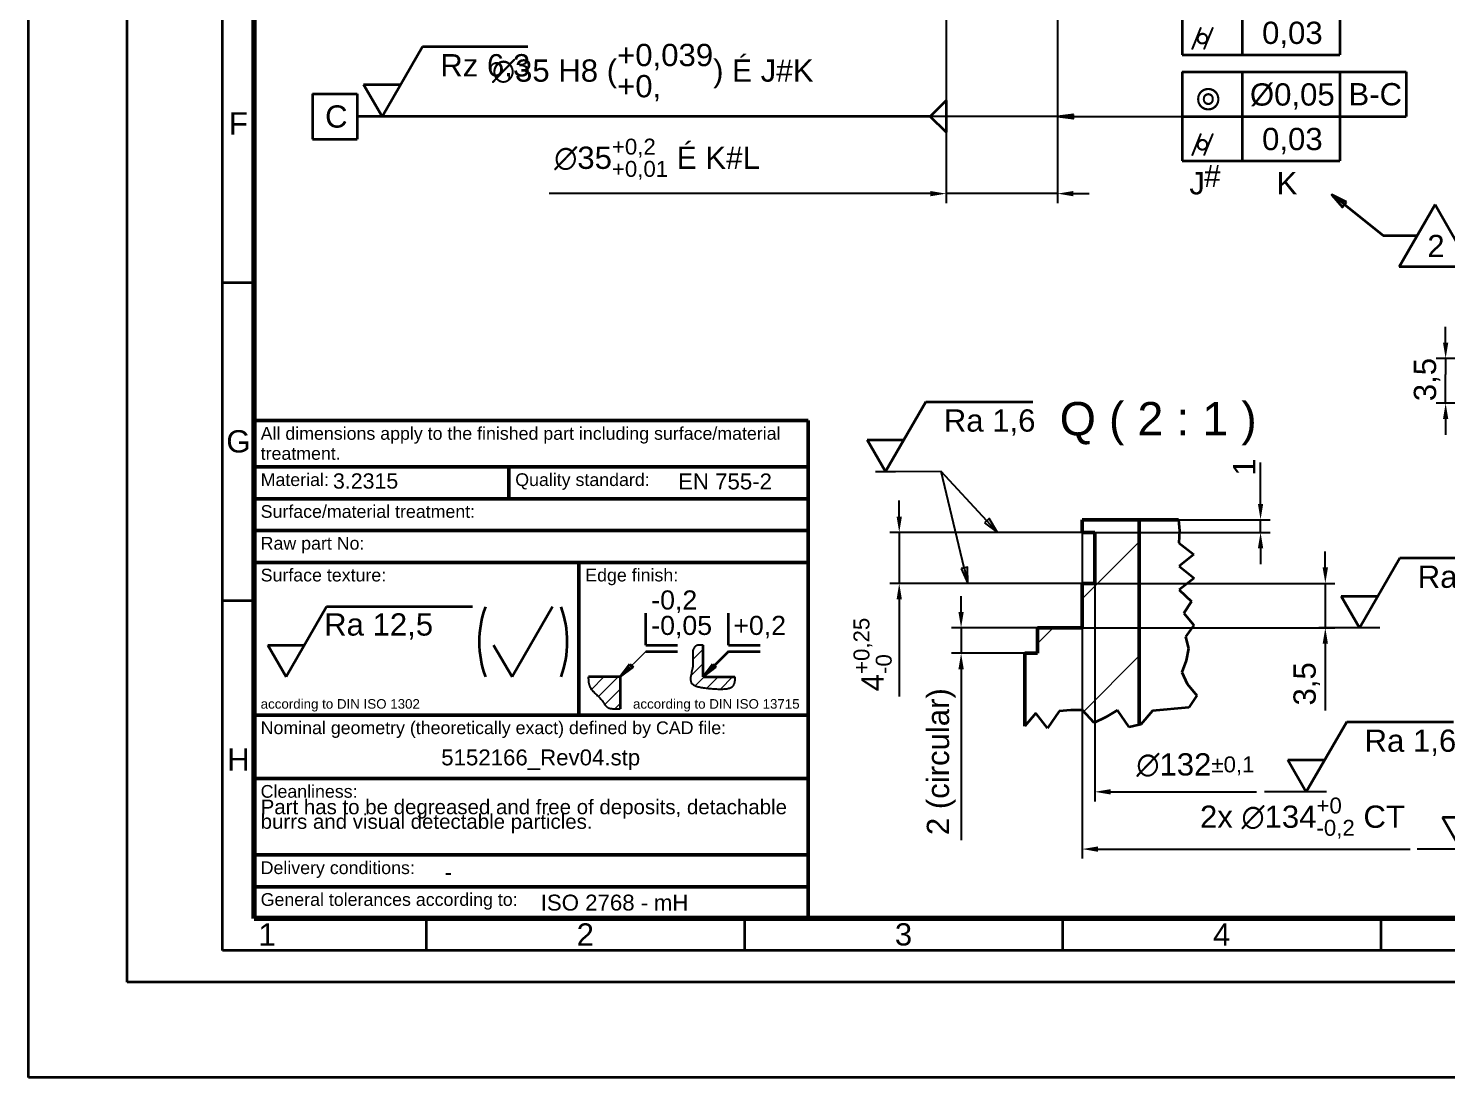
# Model space of a CAD drawing. Header units: millimetres. Extents: x -158 to 1219, y -30 to 870.
# Drawn here: x -31 to 414.7, y -30 to 299.9 of the extents above; entities that cross this region are included whole.
import ezdxf
from ezdxf.enums import TextEntityAlignment as Align

# ---------------------------------------------------------------- set-up
doc = ezdxf.new("R2010")
doc.units = ezdxf.units.MM
doc.header["$LTSCALE"] = 2
for name, color, linetype, lineweight in [('Bemaßungen(DIN)', 7, 'Continuous', 35), ('Bruchlinien(DIN)', 7, 'Continuous', 35), ('Rahmen_Feldeinteilung', 7, 'Continuous', 35), ('Rahmen_Formatbeschneidung', 7, 'Continuous', 35), ('Rahmen_Unbeschnitten', 7, 'Continuous', 35), ('Rahmen_Zeichnungsflächenbegrenzung', 7, 'Continuous', 70), ('Sichtbare Kanten(DIN)', 7, 'Continuous', 50), ('Skizziergeometrie(DIN)', 7, 'Continuous', 50), ('Symbole(DIN)', 7, 'Continuous', 35)]:
    doc.layers.add(name, color=color, linetype=linetype, lineweight=lineweight)
doc.layers.add('Schraffur', color=179, linetype='Continuous', lineweight=9, true_color=0x1e1e47)
doc.styles.add('Aktuell-BSI', font='arial.ttf')
doc.styles.add('Aktuell-DIN', font='arial.ttf')
doc.styles.add('HOBText5', font='arial.ttf')
doc.styles.add('Rahmen_Text_Feldbez', font='arial.ttf')
doc.styles.add('Textstil13', font='')
doc.styles.add('Textstil16', font='arial.ttf')
doc.styles.add('Textstil70', font='arial.ttf')
doc.styles.add('Textstil96', font='arial.ttf')
doc.styles.get('Textstil13').set_extended_font_data('AIGDT')
doc.dimstyles.new('Bemaßung', dxfattribs={"dimscale": 2, "dimtxt": 3.5, "dimasz": 2.5, "dimexe": 1.5, "dimexo": 0, "dimgap": 0.8, "dimtad": 1, "dimdec": 8, "dimrnd": 1e-08, "dimtxsty": 'Aktuell-BSI', "dimcen": 0.09, "dimdle": 10, "dimclrd": 7, "dimclre": 7, "dimclrt": 7, "dimadec": 6, "dimazin": 2, "dimtfac": 0.714286, "dimtdec": 8, "dimtmove": 0, "dimatfit": 3, "dimfxl": 1, "dimtolj": 1, "dimlwd": 25, "dimlwe": 25, "dimarcsym": 0})
pattern_1 = [(45, (0, 0), (-1.122532, 1.122532), [])]

# ---------------------------------------------------------------- blocks, each defined once
blk = doc.blocks.new('Ränder A2 quer')
at = {"layer": 'Rahmen_Feldeinteilung'}
for p, q in [((15, 5), (15, 415)), ((15, 110), (20, 110)), ((15, 60), (20, 60)), ((47, 10), (47, 5)), ((97, 10), (97, 5)), ((147, 10), (147, 5)), ((197, 10), (197, 5)), ((589, 5), (15, 5))]:
    blk.add_line(p, q, dxfattribs=at)
at = {"layer": 'Rahmen_Formatbeschneidung'}
for p, q in [((0, 0), (0, 420)), ((594, 0), (0, 0))]:
    blk.add_line(p, q, dxfattribs=at)
at = {"layer": 'Rahmen_Unbeschnitten'}
for p, q in [((-15.5, -15), (-15.5, 435)), ((609.5, -15), (-15.5, -15))]:
    blk.add_line(p, q, dxfattribs=at)
at = {"layer": 'Rahmen_Zeichnungsflächenbegrenzung'}
for p, q in [((20, 10), (20, 410)), ((584, 10), (20, 10))]:
    blk.add_line(p, q, dxfattribs=at)
at = {"layer": 'Rahmen_Feldeinteilung', "color": 7, "char_height": 3.5, "attachment_point": 5, "style": 'Rahmen_Text_Feldbez'}
for s, insert in [('F', (17.5, 135)), ('G', (17.5, 85)), ('H', (17.5, 35)), ('1', (22, 7.5)), ('2', (72, 7.5)), ('3', (122, 7.5)), ('4', (172, 7.5))]:
    blk.add_mtext(s, dxfattribs=dict(at, insert=insert))
at = {"layer": 'Rahmen_Feldeinteilung', "color": 7, "style": 'Rahmen_Text_Feldbez'}
blk.add_attdef('Blattgröße_001', (569.14, 5.74), '', height=3.5, dxfattribs=at)
blk = doc.blocks.new('*D78')
at = {"layer": 'Bemaßungen(DIN)', "color": 7, "linetype": 'Continuous', "lineweight": 25, "transparency": 16777216}
for p, q in [((264.39, 385.56), (264.39, 302.56)), ((285.39, 385.56), (285.39, 302.56)), ((259.39, 305.56), (153.78, 305.56)), ((285.39, 305.56), (264.39, 305.56)), ((290.39, 305.56), (295.39, 305.56))]:
    blk.add_line(p, q, dxfattribs=at)
at = {"layer": 'Bemaßungen(DIN)', "color": 7, "linetype": 'Continuous', "transparency": 16777216}
for points in [[(259.39, 306.39), (259.39, 304.73), (264.39, 305.56)], [(290.39, 306.39), (290.39, 304.73), (285.39, 305.56)]]:
    blk.add_solid(points, dxfattribs=at)
at = {"layer": 'Defpoints', "color": 0, "linetype": 'Continuous', "transparency": 16777216}
for p in [(264.39, 385.56), (285.39, 385.56), (264.39, 305.56)]:
    blk.add_point(p, dxfattribs=at)
at = {"layer": 'Bemaßungen(DIN)', "color": 7, "linetype": 'Continuous', "lineweight": 25, "transparency": 16777216, "insert": (155.38, 328.38), "char_height": 7, "attachment_point": 1, "style": 'Aktuell-BSI'}
blk.add_mtext('\\A1;{\\fAIGDT|b0|i0;\\H7.0000;\\ln}\\fArial|b0|i0;\\H7.0000;21 H7 (\\S+0,021^ +0,;)\\fArial|b0|i0;\\H7.0000; \\fAIGDT|b0|i0;\\H7.0000;É', dxfattribs=at)
blk = doc.blocks.new('*D79')
at = {"layer": 'Bemaßungen(DIN)', "color": 7, "linetype": 'Continuous', "lineweight": 25, "transparency": 16777216}
for p, q in [((257.39, 360.62), (257.39, 269.19)), ((292.39, 360.62), (292.39, 269.19)), ((257.39, 272.19), (113.08, 272.19)), ((292.39, 272.19), (257.39, 272.19)), ((297.39, 272.19), (302.39, 272.19))]:
    blk.add_line(p, q, dxfattribs=at)
at = {"layer": 'Bemaßungen(DIN)', "color": 7, "linetype": 'Continuous', "transparency": 16777216}
blk.add_solid([(297.39, 273.02), (297.39, 271.36), (292.39, 272.19)], dxfattribs=at)
at = {"layer": 'Defpoints', "color": 0, "linetype": 'Continuous', "transparency": 16777216}
for p in [(257.39, 360.62), (292.39, 360.62), (257.39, 272.19)]:
    blk.add_point(p, dxfattribs=at)
at = {"layer": 'Bemaßungen(DIN)', "color": 7, "linetype": 'Continuous', "lineweight": 25, "transparency": 16777216, "insert": (114.68, 295.01), "char_height": 7, "attachment_point": 1, "style": 'Aktuell-BSI'}
blk.add_mtext('\\A1;{\\fAIGDT|b0|i0;\\H7.0000;\\ln}\\fArial|b0|i0;\\H7.0000;35 H8 (\\S+0,039^ +0,;)\\fArial|b0|i0;\\H7.0000; \\fAIGDT|b0|i0;\\H7.0000;É\\fArial|b0|i0;\\H7.0000; J\\fAIGDT|b0|i0;\\H7.0000;#\\fArial|b0|i0;\\H7.0000;K', dxfattribs=at)
blk = doc.blocks.new('_None')
blk = doc.blocks.new('Bezugssymbol3')
at = {"layer": 'Symbole(DIN)'}
for p, q in [((29.12, 139.66), (36.15, 139.66)), ((29.12, 139.66), (29.12, 132.54)), ((36.15, 139.66), (36.15, 132.54)), ((29.12, 132.54), (36.15, 132.54))]:
    blk.add_line(p, q, dxfattribs=at)
at = {"layer": 'Symbole(DIN)', "color": 7, "linetype": 'Continuous', "lineweight": 35}
for p, q in [((40.83, 136.1), (36.15, 136.1)), ((126.19, 136.1), (40.83, 136.1))]:
    blk.add_line(p, q, dxfattribs=at)
at = {"layer": 'Symbole(DIN)', "color": 7, "linetype": 'Continuous', "lineweight": 35, "flags": 128}
blk.add_lwpolyline([(128.69, 138.6), (128.69, 133.6), (126.19, 136.1), (128.69, 138.6)], dxfattribs=at)
at = {"layer": 'Symbole(DIN)', "color": 7}
blk.add_solid([(128.69, 138.6), (128.69, 133.6), (126.19, 136.1), (128.69, 138.6)], dxfattribs=at)
at = {"layer": 'Symbole(DIN)', "color": 7, "insert": (31.12, 134.29), "char_height": 3.5, "attachment_point": 7, "style": 'Aktuell-BSI'}
blk.add_mtext('C', dxfattribs=at)
blk = doc.blocks.new('&Symbol für Form- und Lagetoleranzen5')
at = {"layer": 'Symbole(DIN)'}
for p, q in [((165.77, 143.1), (200.96, 143.1)), ((165.77, 143.1), (165.77, 129.1)), ((175.22, 143.1), (175.22, 136.1)), ((190.54, 143.1), (190.54, 136.1)), ((200.96, 143.1), (200.96, 136.1)), ((165.77, 136.1), (200.96, 136.1)), ((175.22, 136.1), (175.22, 129.1)), ((190.54, 136.1), (190.54, 129.1)), ((165.77, 129.1), (190.54, 129.1))]:
    blk.add_line(p, q, dxfattribs=at)
at = {"layer": 'Symbole(DIN)', "color": 7, "linetype": 'Continuous', "lineweight": 25}
for p, q in [((146.29, 136.11), (146.19, 136.1)), ((146.29, 136.1), (146.19, 136.1)), ((146.19, 136.1), (146.29, 136.08)), ((148.69, 136.42), (148.59, 136.41)), ((148.69, 136.1), (148.59, 136.1)), ((148.69, 135.77), (148.69, 136.42)), ((148.69, 136.1), (148.7, 136.1)), ((148.7, 136.1), (165.77, 136.1)), ((148.59, 135.78), (148.69, 135.77))]:
    blk.add_line(p, q, dxfattribs=at)
at = {"layer": 'Symbole(DIN)', "color": 7, "linetype": 'Continuous', "lineweight": 25, "flags": 128}
blk.add_lwpolyline([(148.69, 136.42), (146.19, 136.1), (148.69, 135.77), (148.69, 136.42)], dxfattribs=at)
at = {"layer": 'Symbole(DIN)', "color": 7}
blk.add_solid([(148.69, 136.42), (146.19, 136.1), (148.69, 135.77), (148.69, 136.42)], dxfattribs=at)
at = {"layer": 'Symbole(DIN)', "char_height": 3.5, "attachment_point": 7}
for s, insert, style in [('r', (167.92, 137.03), 'Textstil13'), ('Ø0,05', (176.43, 137.15), 'Aktuell-BSI'), ('B-C', (191.91, 137.79), 'Aktuell-BSI'), ('0,03', (178.34, 130.15), 'Aktuell-BSI'), ('g', (167.01, 129.89), 'Textstil13'), ('J', (166.91, 123.79), 'Aktuell-BSI'), ('#', (169.22, 124.98), 'Textstil13'), ('K', (180.62, 123.85), 'Aktuell-BSI')]:
    blk.add_mtext(s, dxfattribs=dict(at, insert=insert, style=style))
blk = doc.blocks.new('&Symbol für Form- und Lagetoleranzen6')
at = {"layer": 'Symbole(DIN)'}
for p, q in [((165.77, 159.78), (196.07, 159.78)), ((165.77, 159.78), (165.77, 145.78)), ((175.22, 159.78), (175.22, 152.78)), ((190.54, 159.78), (190.54, 152.78)), ((196.07, 159.78), (196.07, 152.78)), ((165.77, 152.78), (196.07, 152.78)), ((175.22, 152.78), (175.22, 145.78)), ((190.54, 152.78), (190.54, 145.78)), ((165.77, 145.78), (190.54, 145.78))]:
    blk.add_line(p, q, dxfattribs=at)
at = {"layer": 'Symbole(DIN)', "color": 7, "linetype": 'Continuous', "lineweight": 25}
for p, q in [((142.79, 152.79), (142.69, 152.78)), ((142.79, 152.78), (142.69, 152.78)), ((142.69, 152.78), (142.79, 152.77)), ((145.19, 153.11), (145.09, 153.09)), ((145.19, 152.78), (145.09, 152.78)), ((145.09, 152.47), (145.19, 152.46)), ((145.19, 152.46), (145.19, 153.11)), ((145.19, 152.78), (145.25, 152.78)), ((145.25, 152.78), (165.77, 152.78))]:
    blk.add_line(p, q, dxfattribs=at)
at = {"layer": 'Symbole(DIN)', "color": 7, "linetype": 'Continuous', "lineweight": 25, "flags": 128}
blk.add_lwpolyline([(145.19, 153.11), (142.69, 152.78), (145.19, 152.46), (145.19, 153.11)], dxfattribs=at)
at = {"layer": 'Symbole(DIN)', "color": 7}
blk.add_solid([(145.19, 153.11), (142.69, 152.78), (145.19, 152.46), (145.19, 153.11)], dxfattribs=at)
at = {"layer": 'Symbole(DIN)', "char_height": 3.5, "attachment_point": 7}
for s, insert, style in [('r', (167.92, 153.71), 'Textstil13'), ('Ø0,05', (176.43, 153.84), 'Aktuell-BSI'), ('C', (191.79, 154.47), 'Aktuell-BSI'), ('g', (167.01, 146.58), 'Textstil13'), ('0,03', (178.34, 146.84), 'Aktuell-BSI')]:
    blk.add_mtext(s, dxfattribs=dict(at, insert=insert, style=style))
blk = doc.blocks.new('Oberflächensymbol5')
at = {"layer": 'Symbole(DIN)'}
for p, q in [((40.07, 136.11), (46.42, 147.11)), ((46.42, 147.11), (62.95, 147.11)), ((37.18, 141.11), (40.07, 136.11)), ((37.18, 141.11), (42.96, 141.11))]:
    blk.add_line(p, q, dxfattribs=at)
at = {"layer": 'Symbole(DIN)', "color": 7, "linetype": 'Continuous', "lineweight": 25}
for p, q in [((36.89, 136.1), (126.29, 136.1)), ((128.59, 136.1), (128.69, 136.1))]:
    blk.add_line(p, q, dxfattribs=at)
at = {"layer": 'Symbole(DIN)', "insert": (49.22, 141.74), "char_height": 3.5, "attachment_point": 7, "style": 'Aktuell-BSI'}
blk.add_mtext('Rz 6,3', dxfattribs=at)
blk = doc.blocks.new('Revisionsbezeichnung1')
at = {"layer": 'Symbole(DIN)', "color": 7, "linetype": 'Continuous', "lineweight": 35}
for p, q in [((191.27, 122.23), (189.32, 123.79)), ((191.58, 122.62), (189.32, 123.79)), ((189.32, 123.79), (190.96, 121.84)), ((190.96, 121.84), (191.58, 122.62)), ((191.27, 122.23), (197.37, 117.36)), ((197.37, 117.36), (202.69, 117.36))]:
    blk.add_line(p, q, dxfattribs=at)
at = {"layer": 'Symbole(DIN)'}
for p, q in [((199.87, 112.48), (205.51, 122.25)), ((205.51, 122.25), (211.15, 112.48)), ((211.15, 112.48), (199.87, 112.48))]:
    blk.add_line(p, q, dxfattribs=at)
at = {"layer": 'Symbole(DIN)', "color": 7, "linetype": 'Continuous', "lineweight": 35, "flags": 128}
blk.add_lwpolyline([(191.58, 122.62), (189.32, 123.79), (190.96, 121.84), (191.58, 122.62)], dxfattribs=at)
at = {"layer": 'Symbole(DIN)', "color": 7}
blk.add_solid([(191.58, 122.62), (189.32, 123.79), (190.96, 121.84), (191.58, 122.62)], dxfattribs=at)
at = {"layer": 'Symbole(DIN)', "color": 7, "insert": (204.3, 113.98), "char_height": 3.5, "attachment_point": 7, "style": 'Aktuell-BSI'}
blk.add_mtext('2', dxfattribs=at)
blk = doc.blocks.new('*D158')
at = {"layer": 'Bemaßungen(DIN)', "color": 7, "linetype": 'Continuous', "lineweight": 25, "transparency": 16777216}
for p, q in [((414.36, 201.07), (414.36, 206.07)), ((450.05, 196.07), (411.36, 196.07)), ((414.36, 196.07), (414.36, 191.07)), ((414.36, 187.07), (414.36, 191.07)), ((414.36, 182.07), (414.36, 187.07)), ((450.05, 182.07), (411.36, 182.07)), ((414.36, 177.07), (414.36, 172.07))]:
    blk.add_line(p, q, dxfattribs=at)
at = {"layer": 'Bemaßungen(DIN)', "color": 7, "linetype": 'Continuous', "transparency": 16777216}
for points in [[(413.53, 201.07), (415.19, 201.07), (414.36, 196.07)], [(413.53, 177.07), (415.19, 177.07), (414.36, 182.07)]]:
    blk.add_solid(points, dxfattribs=at)
at = {"layer": 'Defpoints', "color": 0, "linetype": 'Continuous', "transparency": 16777216}
for p in [(414.36, 196.07), (450.05, 196.07), (450.05, 182.07)]:
    blk.add_point(p, dxfattribs=at)
at = {"layer": 'Bemaßungen(DIN)', "color": 7, "linetype": 'Continuous', "lineweight": 25, "transparency": 16777216, "insert": (404.35, 182.67), "char_height": 7, "attachment_point": 1, "rotation": 90, "style": 'Aktuell-BSI'}
blk.add_mtext('\\A1;3,5', dxfattribs=at)
blk = doc.blocks.new('*D166')
at = {"layer": 'Bemaßungen(DIN)', "color": 7, "linetype": 'Continuous', "lineweight": 25, "transparency": 16777216}
for p, q in [((356.2, 150.4), (356.2, 163.42)), ((300.1, 145.4), (359.2, 145.4)), ((356.2, 141.4), (356.2, 145.4)), ((300.1, 141.4), (359.2, 141.4)), ((356.2, 136.4), (356.2, 131.4))]:
    blk.add_line(p, q, dxfattribs=at)
at = {"layer": 'Bemaßungen(DIN)', "color": 7, "linetype": 'Continuous', "transparency": 16777216}
for points in [[(355.36, 150.4), (357.03, 150.4), (356.2, 145.4)], [(355.36, 136.4), (357.03, 136.4), (356.2, 141.4)]]:
    blk.add_solid(points, dxfattribs=at)
at = {"layer": 'Defpoints', "color": 0, "linetype": 'Continuous', "transparency": 16777216}
for p in [(300.1, 145.4), (300.1, 141.4), (356.2, 141.4)]:
    blk.add_point(p, dxfattribs=at)
at = {"layer": 'Bemaßungen(DIN)', "color": 7, "linetype": 'Continuous', "lineweight": 25, "transparency": 16777216, "insert": (347.57, 159.24), "char_height": 7, "attachment_point": 1, "rotation": 90, "style": 'Aktuell-BSI'}
blk.add_mtext('\\A1;1', dxfattribs=at)
blk = doc.blocks.new('*D167')
at = {"layer": 'Bemaßungen(DIN)', "color": 7, "linetype": 'Continuous', "lineweight": 25, "transparency": 16777216}
for p, q in [((242.66, 146.4), (242.66, 151.4)), ((304.1, 141.4), (239.66, 141.4)), ((242.66, 141.4), (242.66, 125.4)), ((304.1, 125.4), (239.66, 125.4)), ((242.66, 120.4), (242.66, 89.88))]:
    blk.add_line(p, q, dxfattribs=at)
at = {"layer": 'Bemaßungen(DIN)', "color": 7, "linetype": 'Continuous', "transparency": 16777216}
for points in [[(241.83, 146.4), (243.49, 146.4), (242.66, 141.4)], [(241.83, 120.4), (243.49, 120.4), (242.66, 125.4)]]:
    blk.add_solid(points, dxfattribs=at)
at = {"layer": 'Defpoints', "color": 0, "linetype": 'Continuous', "transparency": 16777216}
for p in [(304.1, 141.4), (242.66, 125.4), (304.1, 125.4)]:
    blk.add_point(p, dxfattribs=at)
at = {"layer": 'Bemaßungen(DIN)', "color": 7, "linetype": 'Continuous', "lineweight": 25, "transparency": 16777216, "insert": (228.28, 91.48), "char_height": 7, "attachment_point": 1, "rotation": 90, "style": 'Aktuell-BSI'}
blk.add_mtext('\\A1;4{\\H5;\\S+0,25^ -0;}', dxfattribs=at)
blk = doc.blocks.new('*D168')
at = {"layer": 'Bemaßungen(DIN)', "color": 7, "linetype": 'Continuous', "lineweight": 25, "transparency": 16777216}
for p, q in [((376.55, 130.4), (376.55, 135.4)), ((300.1, 125.4), (379.55, 125.4)), ((376.55, 125.4), (376.55, 111.4)), ((300.1, 111.4), (379.55, 111.4)), ((376.55, 106.4), (376.55, 85.41))]:
    blk.add_line(p, q, dxfattribs=at)
at = {"layer": 'Bemaßungen(DIN)', "color": 7, "linetype": 'Continuous', "transparency": 16777216}
for points in [[(375.71, 130.4), (377.38, 130.4), (376.55, 125.4)], [(375.71, 106.4), (377.38, 106.4), (376.55, 111.4)]]:
    blk.add_solid(points, dxfattribs=at)
at = {"layer": 'Defpoints', "color": 0, "linetype": 'Continuous', "transparency": 16777216}
for p in [(300.1, 125.4), (300.1, 111.4), (376.55, 111.4)]:
    blk.add_point(p, dxfattribs=at)
at = {"layer": 'Bemaßungen(DIN)', "color": 7, "linetype": 'Continuous', "lineweight": 25, "transparency": 16777216, "insert": (366.53, 87.01), "char_height": 7, "attachment_point": 1, "rotation": 90, "style": 'Aktuell-BSI'}
blk.add_mtext('\\A1;3,5', dxfattribs=at)
blk = doc.blocks.new('*D169')
at = {"layer": 'Bemaßungen(DIN)', "color": 7, "linetype": 'Continuous', "lineweight": 25, "transparency": 16777216}
for p, q in [((257.39, 355.52), (257.39, 244.92)), ((292.39, 355.52), (292.39, 244.92)), ((252.39, 247.92), (132.64, 247.92)), ((292.39, 247.92), (257.39, 247.92)), ((297.39, 247.92), (302.39, 247.92))]:
    blk.add_line(p, q, dxfattribs=at)
at = {"layer": 'Bemaßungen(DIN)', "color": 7, "linetype": 'Continuous', "transparency": 16777216}
for points in [[(252.39, 248.75), (252.39, 247.09), (257.39, 247.92)], [(297.39, 248.75), (297.39, 247.09), (292.39, 247.92)]]:
    blk.add_solid(points, dxfattribs=at)
at = {"layer": 'Defpoints', "color": 0, "linetype": 'Continuous', "transparency": 16777216}
for p in [(257.39, 355.52), (292.39, 355.52), (257.39, 247.92)]:
    blk.add_point(p, dxfattribs=at)
at = {"layer": 'Bemaßungen(DIN)', "color": 7, "linetype": 'Continuous', "lineweight": 25, "transparency": 16777216, "insert": (134.24, 265.2), "char_height": 7, "attachment_point": 1, "style": 'Aktuell-BSI'}
blk.add_mtext('\\A1;{\\fAIGDT|b0|i0;\\H7.0000;\\ln}\\fArial|b0|i0;\\H7.0000;35{\\H5;\\S+0,2^ +0,01;}\\fArial|b0|i0;\\H7.0000; \\fAIGDT|b0|i0;\\H7.0000;É\\fArial|b0|i0;\\H7.0000; K\\fAIGDT|b0|i0;\\H7.0000;#\\fArial|b0|i0;\\H7.0000;L', dxfattribs=at)
blk = doc.blocks.new('*D170')
at = {"layer": 'Bemaßungen(DIN)', "color": 7, "linetype": 'Continuous', "lineweight": 25, "transparency": 16777216}
for p, q in [((300.1, 141.4), (300.1, 38.86)), ((305.1, 41.86), (403.24, 41.86))]:
    blk.add_line(p, q, dxfattribs=at)
at = {"layer": 'Bemaßungen(DIN)', "color": 7, "linetype": 'Continuous', "transparency": 16777216}
blk.add_solid([(305.1, 42.69), (305.1, 41.02), (300.1, 41.86)], dxfattribs=at)
at = {"layer": 'Defpoints', "color": 0, "linetype": 'Continuous', "transparency": 16777216}
for p in [(300.1, 141.4), (836.1, 141.4), (836.1, 41.86)]:
    blk.add_point(p, dxfattribs=at)
at = {"layer": 'Bemaßungen(DIN)', "color": 7, "linetype": 'Continuous', "lineweight": 25, "transparency": 16777216, "insert": (337.16, 58.04), "char_height": 7, "attachment_point": 1, "style": 'Aktuell-BSI'}
blk.add_mtext('\\A1;\\fArial|b0|i0;\\H7.0000;2x {\\fAIGDT|b0|i0;\\H7.0000;\\ln}\\fArial|b0|i0;\\H7.0000;134{\\H5;\\S+0^ -0,2;}\\fArial|b0|i0;\\H7.0000; CT', dxfattribs=at)
blk = doc.blocks.new('*D171')
at = {"layer": 'Bemaßungen(DIN)', "color": 7, "linetype": 'Continuous', "lineweight": 25, "transparency": 16777216}
for p, q in [((304.1, 125.4), (304.1, 56.86)), ((309.1, 59.86), (354.92, 59.86))]:
    blk.add_line(p, q, dxfattribs=at)
at = {"layer": 'Bemaßungen(DIN)', "color": 7, "linetype": 'Continuous', "transparency": 16777216}
blk.add_solid([(309.1, 60.69), (309.1, 59.02), (304.1, 59.86)], dxfattribs=at)
at = {"layer": 'Defpoints', "color": 0, "linetype": 'Continuous', "transparency": 16777216}
for p in [(304.1, 125.4), (832.1, 125.4), (832.1, 59.86)]:
    blk.add_point(p, dxfattribs=at)
at = {"layer": 'Bemaßungen(DIN)', "color": 7, "linetype": 'Continuous', "lineweight": 25, "transparency": 16777216, "insert": (317.18, 71.99), "char_height": 7, "attachment_point": 1, "style": 'Aktuell-BSI'}
blk.add_mtext('\\A1;{\\fAIGDT|b0|i0;\\H7.0000;\\ln}\\fArial|b0|i0;\\H7.0000;132{\\H5;±0,1}', dxfattribs=at)
blk = doc.blocks.new('*D178')
at = {"layer": 'Bemaßungen(DIN)', "color": 7, "linetype": 'Continuous', "lineweight": 25, "transparency": 16777216}
for p, q in [((262.1, 116.4), (262.1, 121.4)), ((286.1, 111.4), (259.1, 111.4)), ((262.1, 111.4), (262.1, 103.4)), ((282.1, 103.4), (259.1, 103.4)), ((262.1, 98.4), (262.1, 44.66))]:
    blk.add_line(p, q, dxfattribs=at)
at = {"layer": 'Bemaßungen(DIN)', "color": 7, "linetype": 'Continuous', "transparency": 16777216}
for points in [[(261.26, 116.4), (262.93, 116.4), (262.1, 111.4)], [(261.26, 98.4), (262.93, 98.4), (262.1, 103.4)]]:
    blk.add_solid(points, dxfattribs=at)
at = {"layer": 'Defpoints', "color": 0, "linetype": 'Continuous', "transparency": 16777216}
for p in [(286.1, 111.4), (262.1, 103.4), (282.1, 103.4)]:
    blk.add_point(p, dxfattribs=at)
at = {"layer": 'Bemaßungen(DIN)', "color": 7, "linetype": 'Continuous', "lineweight": 25, "transparency": 16777216, "insert": (251.32, 46.26), "char_height": 7, "attachment_point": 1, "rotation": 90, "style": 'Aktuell-BSI'}
blk.add_mtext('\\A1;\\fArial|b0|i0;\\H7.0000;2 (circular)', dxfattribs=at)
blk = doc.blocks.new('Oberflächensymbol16')
at = {"layer": 'Symbole(DIN)'}
for p, q in [((209.59, 20.94), (215.94, 31.94)), ((215.94, 31.94), (232.74, 31.94)), ((206.7, 25.94), (209.59, 20.94)), ((206.7, 25.94), (212.48, 25.94))]:
    blk.add_line(p, q, dxfattribs=at)
at = {"layer": 'Symbole(DIN)', "color": 7, "linetype": 'Continuous', "lineweight": 25}
blk.add_line((212.76, 20.93), (202.68, 20.93), dxfattribs=at)
at = {"layer": 'Symbole(DIN)', "insert": (218.74, 26.57), "char_height": 3.5, "attachment_point": 7, "style": 'Aktuell-BSI'}
blk.add_mtext('Ra 3,2', dxfattribs=at)
blk = doc.blocks.new('Oberflächensymbol18')
at = {"layer": 'Symbole(DIN)'}
for p, q in [((193.64, 55.71), (199.99, 66.71)), ((199.99, 66.71), (216.79, 66.71)), ((190.75, 60.71), (193.64, 55.71)), ((190.75, 60.71), (196.53, 60.71))]:
    blk.add_line(p, q, dxfattribs=at)
at = {"layer": 'Symbole(DIN)', "color": 7, "linetype": 'Continuous', "lineweight": 25}
blk.add_line((196.82, 55.7), (187.27, 55.7), dxfattribs=at)
at = {"layer": 'Symbole(DIN)', "insert": (202.79, 61.34), "char_height": 3.5, "attachment_point": 7, "style": 'Aktuell-BSI'}
blk.add_mtext('Ra 3,2', dxfattribs=at)
blk = doc.blocks.new('Oberflächensymbol19')
at = {"layer": 'Symbole(DIN)'}
for p, q in [((185.29, 29.94), (191.64, 40.94)), ((191.64, 40.94), (208.44, 40.94)), ((182.4, 34.94), (185.29, 29.94)), ((182.4, 34.94), (188.18, 34.94))]:
    blk.add_line(p, q, dxfattribs=at)
at = {"layer": 'Symbole(DIN)', "color": 7, "linetype": 'Continuous', "lineweight": 25}
blk.add_line((188.46, 29.93), (178.72, 29.93), dxfattribs=at)
at = {"layer": 'Symbole(DIN)', "insert": (194.44, 35.57), "char_height": 3.5, "attachment_point": 7, "style": 'Aktuell-BSI'}
blk.add_mtext('Ra 1,6', dxfattribs=at)
blk = doc.blocks.new('Oberflächensymbol20')
at = {"layer": 'Symbole(DIN)'}
for p, q in [((119.17, 80.26), (125.52, 91.26)), ((125.52, 91.26), (142.33, 91.26)), ((116.29, 85.26), (119.17, 80.26)), ((116.29, 85.26), (122.06, 85.26))]:
    blk.add_line(p, q, dxfattribs=at)
at = {"layer": 'Symbole(DIN)', "color": 7, "linetype": 'Continuous', "lineweight": 25}
for p, q in [((120.76, 80.25), (117.59, 80.25)), ((127.92, 80.27), (120.76, 80.25)), ((127.92, 80.27), (120.76, 80.25)), ((135.08, 72.53), (127.92, 80.27)), ((131.55, 65.13), (127.92, 80.27)), ((135.45, 72.87), (134.72, 72.2)), ((134.72, 72.2), (136.78, 70.7)), ((135.08, 72.53), (136.78, 70.7)), ((136.78, 70.7), (135.45, 72.87)), ((132.04, 65.25), (131.06, 65.02)), ((131.06, 65.02), (132.13, 62.7)), ((131.55, 65.13), (132.13, 62.7)), ((132.13, 62.7), (132.04, 65.25))]:
    blk.add_line(p, q, dxfattribs=at)
at = {"layer": 'Symbole(DIN)', "color": 7, "linetype": 'Continuous', "lineweight": 25, "flags": 128}
for points in [[(134.72, 72.2), (136.78, 70.7), (135.45, 72.87), (134.72, 72.2)], [(131.06, 65.02), (132.13, 62.7), (132.04, 65.25), (131.06, 65.02)]]:
    blk.add_lwpolyline(points, dxfattribs=at)
at = {"layer": 'Symbole(DIN)', "color": 7}
for points in [[(134.72, 72.2), (136.78, 70.7), (135.45, 72.87), (134.72, 72.2)], [(131.06, 65.02), (132.13, 62.7), (132.04, 65.25), (131.06, 65.02)]]:
    blk.add_solid(points, dxfattribs=at)
at = {"layer": 'Symbole(DIN)', "insert": (128.33, 85.9), "char_height": 3.5, "attachment_point": 7, "style": 'Aktuell-BSI'}
blk.add_mtext('Ra 1,6', dxfattribs=at)
blk = doc.blocks.new('Mech. Bearbeitung Update')
at = {"layer": 'Schraffur'}
h = blk.add_hatch(dxfattribs=at)
h.set_pattern_fill('ANSI31', color=256, scale=12.7, style=0)
h.set_pattern_definition(pattern_1)
edge = h.paths.add_edge_path()
edge.add_line((76.7, -1.15), (71.7, -1.15))
edge.add_line((71.7, -1.15), (71.7, 3.85))
edge.add_line((71.7, 3.85), (71.1, 3.85))
edge.add_spline(control_points=[(71.1, 3.85), (70.54, 3.85), (69.58, 3.14), (70.93, 0.53), (68.05, -3.26), (74.04, -2.93), (76.7, -3.38), (76.7, -1.75)], knot_values=[0, 0, 0, 0, 0, 0.245462, 0.439596, 0.657463, 1, 1, 1, 1, 1], degree=4, periodic=0)
edge.add_line((76.7, -1.75), (76.7, -1.15))
h = blk.add_hatch(dxfattribs=at)
h.set_pattern_fill('ANSI31', color=256, scale=12.7, style=0)
h.set_pattern_definition(pattern_1)
edge = h.paths.add_edge_path()
edge.add_line((58.7, -1.15), (53.7, -1.15))
edge.add_line((53.7, -1.15), (53.7, -1.45))
edge.add_spline(control_points=[(53.7, -1.45), (53.7, -2.15), (53.75, -3.25), (56.53, -4.68), (56.21, -6.31), (57.76, -6.15), (58.4, -6.15)], knot_values=[0, 0, 0, 0, 0, 0.386934, 0.636934, 1, 1, 1, 1, 1], degree=4, periodic=0)
edge.add_line((58.4, -6.15), (58.7, -6.15))
edge.add_line((58.7, -6.15), (58.7, -1.15))
at = {"layer": 'Bemaßungen(DIN)', "color": 7, "lineweight": 35}
for p, q in [((62.7, 3.85), (62.7, 8.85)), ((75.7, 3.85), (75.7, 8.85)), ((62.7, 3.85), (67.7, 3.85)), ((75.7, 3.85), (80.7, 3.85))]:
    blk.add_line(p, q, dxfattribs=at)
at = {"layer": 'Bemaßungen(DIN)', "lineweight": 18}
blk.add_line((62.7, 2.85), (58.7, -1.15), dxfattribs=at)
at = {"layer": 'Bemaßungen(DIN)'}
for p, q in [((71.7, -1.15), (71.7, 3.85)), ((75.7, 2.85), (71.7, -1.15)), ((58.7, -1.15), (60.22, 0.87)), ((60.72, 0.37), (58.7, -1.15)), ((60.22, 0.87), (60.72, 0.37)), ((71.7, -1.15), (73.24, 0.85)), ((73.7, 0.39), (71.7, -1.15)), ((73.24, 0.85), (73.7, 0.39)), ((58.7, -1.15), (53.7, -1.15)), ((58.7, -1.15), (58.7, -6.15)), ((71.7, -1.15), (76.7, -1.15))]:
    blk.add_line(p, q, dxfattribs=at)
at = {"layer": 'Skizziergeometrie(DIN)'}
for p, q in [((1.2, 39.15), (88.2, 39.15)), ((1.2, 39.15), (1.2, 31.85)), ((88.2, 31.85), (88.2, 39.15)), ((1.2, 31.85), (88.2, 31.85)), ((1.2, 31.85), (88.2, 31.85)), ((1.2, 26.85), (1.2, 31.85)), ((41.2, 31.85), (41.2, 26.85)), ((88.2, 31.85), (88.2, 26.85)), ((88.2, 26.85), (1.2, 26.85)), ((1.2, 26.85), (88.2, 26.85)), ((1.2, 21.85), (1.2, 26.85)), ((88.2, 26.85), (88.2, 21.85)), ((1.2, 21.85), (88.2, 21.85)), ((1.2, 16.85), (1.2, 21.85)), ((88.2, 21.85), (1.2, 21.85)), ((88.2, 21.85), (88.2, 16.85)), ((1.2, -7.15), (1.2, 16.85)), ((1.2, 16.85), (88.2, 16.85)), ((88.2, 16.85), (1.2, 16.85)), ((52.2, -7.15), (52.2, 16.85)), ((88.2, 16.85), (88.2, -7.15)), ((88.2, -7.15), (1.2, -7.15)), ((1.2, -7.15), (88.2, -7.15)), ((1.2, -7.15), (1.2, -17.15)), ((1.2, -7.15), (88.2, -7.15)), ((88.2, -7.15), (1.2, -7.15)), ((1.2, -7.15), (88.2, -7.15)), ((88.2, -7.15), (1.2, -7.15)), ((88.2, -7.15), (88.2, -17.15)), ((88.2, -17.15), (1.2, -17.15)), ((1.2, -17.15), (88.2, -17.15)), ((1.2, -29.15), (1.2, -17.15)), ((88.2, -17.15), (88.2, -29.15)), ((88.2, -29.15), (1.2, -29.15)), ((1.2, -29.15), (88.2, -29.15)), ((1.2, -34.15), (1.2, -29.15)), ((88.2, -29.15), (88.2, -34.15)), ((88.2, -34.15), (1.2, -34.15)), ((1.2, -34.15), (88.2, -34.15)), ((1.2, -39.15), (1.2, -34.15)), ((88.2, -34.15), (88.2, -39.15)), ((88.2, -39.15), (1.2, -39.15))]:
    blk.add_line(p, q, dxfattribs=at)
at = {"layer": 'Skizziergeometrie(DIN)', "lineweight": 35}
for p, q in [((12.55, 9.85), (6.2, -1.15)), ((35.5, 9.85), (12.55, 9.85)), ((48.04, 9.85), (41.69, -1.15)), ((6.2, -1.15), (3.31, 3.85)), ((3.31, 3.85), (9.09, 3.85)), ((41.69, -1.15), (38.8, 3.85))]:
    blk.add_line(p, q, dxfattribs=at)
at = {"layer": 'Skizziergeometrie(DIN)', "color": 7, "lineweight": 35}
for p, q in [((62.7, 2.85), (67.7, 2.85)), ((75.7, 2.85), (80.7, 2.85))]:
    blk.add_line(p, q, dxfattribs=at)
at = {"layer": 'Skizziergeometrie(DIN)', "lineweight": 25}
for p, q in [((71.7, 3.85), (71.1, 3.85)), ((53.7, -1.45), (53.7, -1.15)), ((76.7, -1.15), (76.7, -1.75)), ((58.4, -6.15), (58.7, -6.15))]:
    blk.add_line(p, q, dxfattribs=at)
at = {"layer": 'Skizziergeometrie(DIN)', "lineweight": 35}
for centre, start, end in [((52.53, 4.35), 159.8945, 200.1055), ((34.38, 4.35), 339.8945, 20.1055)]:
    blk.add_arc(centre, 16, start, end, dxfattribs=at)
at = {"layer": 'Skizziergeometrie(DIN)', "lineweight": 25}
for points, knots in [([(71.1, 3.85), (70.54, 3.85), (69.58, 3.14), (70.93, 0.53), (68.05, -3.26), (74.04, -2.93), (76.7, -3.38), (76.7, -1.75)], [0, 0, 0, 0, 0, 0.245462, 0.439596, 0.657463, 1, 1, 1, 1, 1]), ([(53.7, -1.45), (53.7, -2.15), (53.75, -3.25), (56.53, -4.68), (56.21, -6.31), (57.76, -6.15), (58.4, -6.15)], [0, 0, 0, 0, 0, 0.386934, 0.636934, 1, 1, 1, 1, 1])]:
    blk.add_open_spline(points, degree=4, knots=knots, dxfattribs=at)
at = {"layer": 'Symbole(DIN)', "color": 7, "attachment_point": 1, "style": 'Aktuell-DIN'}
for s, insert, char_height, width, line_spacing_factor in [('\\fArial|b0|i0;\\H2.0000;All dimensions apply to the finished part including surface/material treatment. ', (2.2, 38.12), 2, 87.4768, 0.944221), ('{\\H0.57143x;Cleanliness:\\P\\H0.15x;\\P\\H7.66667x;Part has to be degreased and free of deposits, detachable burrs and visual detectable particles.}', (2.2, -18.15), 3.5, 87.5712, 0.59812)]:
    blk.add_mtext(s, dxfattribs=dict(at, insert=insert, char_height=char_height, width=width, line_spacing_factor=line_spacing_factor))
at = {"layer": 'Symbole(DIN)', "color": 7, "style": 'Aktuell-DIN'}
for s, insert, char_height, attachment_point in [('\\fArial|b0|i0;\\H2.0000;Material:', (2.2, 30.85), 2, 1), ('\\fArial|b0|i0;\\H2.0000;Quality standard:', (42.2, 30.85), 2, 1), ('\\fArial|b0|i0;\\H2.0000;Surface/material treatment:', (2.2, 25.85), 2, 1), ('\\fArial|b0|i0;\\H2.0000;Raw part No:', (2.2, 20.85), 2, 1), ('\\fArial|b0|i0;\\H2.0000;Surface texture:', (2.2, 15.85), 2, 1), ('\\fArial|b0|i0;\\H2.0000;Edge finish:', (53.2, 15.85), 2, 1), ('\\fArial|b0|i0;\\H1.4986;according to DIN ISO 1302', (2.2, -4.65), 1.4986, 1), ('\\fArial|b0|i0;\\H1.4986;according to DIN ISO 13715', (60.7, -4.65), 1.4986, 1), ('\\fArial|b0|i0;\\H2.0000;Nominal geometry (theoretically exact) defined by CAD file:', (2.2, -8.15), 2, 1), ('\\fArial|b0|i0;\\H2.0000;Delivery conditions:', (2.2, -30.15), 2, 1), ('\\fArial|b0|i0;\\H2.0000;General tolerances according to:', (2.2, -35.15), 2, 1), ('\\fArial|b0|i0;\\H2.5000;ISO 2768 - ', (46.2, -36.65), 2.5, 4)]:
    blk.add_mtext(s, dxfattribs=dict(at, insert=insert, char_height=char_height, attachment_point=attachment_point))
at = {"layer": 'Symbole(DIN)', "color": 7}
for tag, p, height, style in [('MATERIAL_001', (13.56, 28.44), 2.4, 'Textstil96'), ('Gütenorm_-_EN_10088/EN_755-2_001', (67.78, 28.32), 2.5, 'Textstil16'), ('Außenkanten_max._001', (63.57, 9.44), 3, 'Textstil70'), ('Allg._Rauheit_(1_Kenngröße)_001', (12.17, 5.34), 3.5, 'Aktuell-DIN'), ('Außenkante_min._001', (63.57, 5.44), 3, 'Textstil70'), ('Innenkante_min._001', (76.47, 5.44), 3, 'Textstil70'), ('"Bauteilnummer_RevXX.stp"_001', (30.57, -15.06), 2.5, 'Textstil16'), ('Liefervorschrift_001', (31.09, -33.1), 2.5, 'Textstil16'), ('Allg.toleranz-Klasse_001', (63.97, -37.9), 2.5, 'Textstil16')]:
    blk.add_attdef(tag, p, '', height=height, dxfattribs=dict(at, style=style))
at = {"layer": 'Symbole(DIN)', "color": 7, "style": 'Textstil16'}
for tag, p in [('Oberflächen-/Materialbehandlung', (37.2, 24.05)), ('Rohteilnummer', (37.2, 19.35))]:
    blk.add_attdef(tag, text='', height=2.5, dxfattribs=at).set_placement(p, align=Align.MIDDLE_LEFT)
at = {"layer": 'Symbole(DIN)', "color": 7, "style": 'Textstil70'}
blk.add_attdef('Innenkante_max.', text='', height=3, dxfattribs=at).set_placement((76.7, 8.85), align=Align.BOTTOM_LEFT)
at = {"layer": 'Symbole(DIN)', "color": 7, "style": 'Aktuell-DIN'}
blk.add_attdef('Allg._Rauheit_(2_Kenngrößen)', text='', height=3.5, dxfattribs=at).set_placement((12.55, 2.35), align=Align.TOP_LEFT)

msp = doc.modelspace()

# ---------------------------------------------------------------- hatches: boundary and pattern name
at = {"layer": 'Schraffur'}
h = msp.add_hatch(dxfattribs=at)
h.set_pattern_fill('ANSI31', color=256, scale=203.2, style=0)
h.set_pattern_definition([(45, (0, 0), (-17.9605, 17.9605), [])])
h.paths.add_polyline_path([(285.53989916, 84.58090183), (282.09821341, 80.51948787), (282.09821341, 103.40181326), (286.09821341, 103.40181326), (286.09821341, 111.40181326), (300.09821341, 111.40181326), (300.09821341, 125.40181326), (304.09821341, 125.40181326), (304.09821341, 141.40181326), (300.09821341, 141.40181326), (300.09821341, 145.40181326), (318.09821341, 145.40181326), (318.09821341, 80.94395791), (314.92475034, 80.17985518), (311.25164394, 85.54888817), (307.57853755, 83.35249004), (303.90543115, 81.50637491), (300.23232475, 85.51821823), (296.55921835, 85.57704712), (292.88611196, 85.22891641), (289.21300556, 79.85826921)])

# ---------------------------------------------------------------- linework, layer by layer
at = {"layer": 'Bruchlinien(DIN)'}
for p, q in [((330.41784012, 145.40181326), (330.69723758, 141.86099462)), ((330.69723758, 141.86099462), (330.50030429, 138.16427827)), ((330.50030429, 138.16427827), (335.28104838, 134.46756191)), ((335.28104838, 134.46756191), (330.64934943, 130.77084556)), ((330.64934943, 130.77084556), (335.32732232, 127.07412921)), ((335.32732232, 127.07412921), (330.60146128, 123.37741285)), ((330.60146128, 123.37741285), (334.4838093, 119.6806965)), ((334.4838093, 119.6806965), (332.11235936, 115.98398015)), ((332.11235936, 115.98398015), (335.21486588, 112.28726379)), ((335.21486588, 112.28726379), (332.65024911, 108.59054744)), ((332.65024911, 108.59054744), (333.50667579, 104.89383109)), ((333.50667579, 104.89383109), (332.84592692, 101.19711473)), ((332.84592692, 101.19711473), (331.46595899, 97.50039838)), ((331.46595899, 97.50039838), (333.14329978, 93.80368203)), ((333.14329978, 93.80368203), (336.19504845, 90.10696568)), ((336.19504845, 90.10696568), (333.61482768, 86.41024932)), ((292.88611196, 85.22891641), (289.21300556, 79.85826921)), ((296.55921835, 85.57704712), (292.88611196, 85.22891641)), ((300.23232475, 85.51821823), (296.55921835, 85.57704712)), ((303.90543115, 81.50637491), (300.23232475, 85.51821823)), ((311.25164394, 85.54888817), (307.57853755, 83.35249004)), ((314.92475034, 80.17985518), (311.25164394, 85.54888817)), ((322.27096314, 85.30083831), (318.59785674, 81.06426145)), ((333.61482768, 86.41024932), (322.27096314, 85.30083831)), ((285.53989916, 84.58090183), (282.09821341, 80.51948787)), ((289.21300556, 79.85826921), (285.53989916, 84.58090183)), ((307.57853755, 83.35249004), (303.90543115, 81.50637491)), ((318.09821341, 80.94395791), (314.92475034, 80.17985518)), ((318.59785674, 81.06426145), (318.09821341, 80.94395791))]:
    msp.add_line(p, q, dxfattribs=at)
at = {"layer": 'Sichtbare Kanten(DIN)'}
for p, q in [((318.09821341, 145.40181326), (300.09821341, 145.40181326)), ((300.09821341, 145.40181326), (300.09821341, 141.40181326)), ((318.09821341, 80.94395791), (318.09821341, 145.40181326)), ((318.09821341, 145.40181326), (330.41784012, 145.40181326)), ((300.09821341, 141.40181326), (304.09821341, 141.40181326)), ((304.09821341, 141.40181326), (304.09821341, 125.40181326)), ((304.09821341, 125.40181326), (300.09821341, 125.40181326)), ((300.09821341, 125.40181326), (300.09821341, 111.40181326)), ((300.09821341, 111.40181326), (286.09821341, 111.40181326)), ((286.09821341, 111.40181326), (286.09821341, 103.40181326)), ((286.09821341, 103.40181326), (282.09821341, 103.40181326)), ((282.09821341, 103.40181326), (282.09821341, 80.51948787))]:
    msp.add_line(p, q, dxfattribs=at)

# ---------------------------------------------------------------- block references
at = {"xscale": 2, "yscale": 2, "zscale": 2}
msp.add_blockref('Ränder A2 quer', (0, 0), dxfattribs=at)
msp.add_blockref('Mech. Bearbeitung Update', (37.5970235, 98.3), dxfattribs=at).add_auto_attribs({'MATERIAL_001': '3.2315', 'Gütenorm_-_EN_10088/EN_755-2_001': 'EN 755-2', 'Allg._Rauheit_(1_Kenngröße)_001': 'Ra 12,5', 'Außenkanten_max._001': '-0,2', 'Außenkante_min._001': '-0,05', 'Innenkante_min._001': '+0,2', '"Bauteilnummer_RevXX.stp"_001': '5152166_Rev04.stp', 'Liefervorschrift_001': '-', 'Allg.toleranz-Klasse_001': 'mH'})
at = {"layer": 'Symbole(DIN)', "xscale": 2, "yscale": 2, "zscale": 2}
for name in ['&Symbol für Form- und Lagetoleranzen6', 'Oberflächensymbol5', '&Symbol für Form- und Lagetoleranzen5', 'Bezugssymbol3', 'Revisionsbezeichnung1', 'Oberflächensymbol20', 'Oberflächensymbol18', 'Oberflächensymbol19', 'Oberflächensymbol16']:
    msp.add_blockref(name, (0, 0), dxfattribs=at)

# ---------------------------------------------------------------- texts
at = {"layer": 'Symbole(DIN)', "color": 7, "insert": (293.0662515, 168.75576534), "char_height": 10.4999995232, "attachment_point": 7, "style": 'HOBText5'}
msp.add_mtext('Q ( 2 : 1 )', dxfattribs=at)

# ---------------------------------------------------------------- dimensions: what is measured, and where the dimension line sits
at = {"layer": 'Bemaßungen(DIN)', "color": 7, "linetype": 'Continuous', "lineweight": 25}
for base, p1, p2, angle, text, override, picture, middle in [((264.3851652409, 305.5609247742), (285.3851652409, 385.5609247742), (264.3851652409, 385.5609247742), 180, '{\\fAIGDT|b0|i0;\\H7.0000;\\ln}\\fArial|b0|i0;\\H7.0000;<> H7 (\\S+0,021^ +0,;)\\fArial|b0|i0;\\H7.0000; \\fAIGDT|b0|i0;\\H7.0000;É', {"dimdec": 8, "dimtp": 0.021, "dimtm": 0, "dimtdec": 8, "dimtofl": 1, "dimatfit": 1}, '*D78', (201.4427349934, 305.5609247742)), ((257.3851652409, 272.1909247742), (292.3851652409, 360.6209247742), (257.3851652409, 360.6209247742), 180, '{\\fAIGDT|b0|i0;\\H7.0000;\\ln}\\fArial|b0|i0;\\H7.0000;<> H8 (\\S+0,039^ +0,;)\\fArial|b0|i0;\\H7.0000; \\fAIGDT|b0|i0;\\H7.0000;É\\fArial|b0|i0;\\H7.0000; J\\fAIGDT|b0|i0;\\H7.0000;#\\fArial|b0|i0;\\H7.0000;K', {"dimdec": 8, "dimblk2": 'None', "dimsah": 1, "dimdle": 0, "dimtp": 0.039, "dimtm": 0, "dimtdec": 8, "dimtofl": 1, "dimatfit": 1}, '*D79', (180.2311789006, 272.1909247742)), ((257.3851652409, 247.9193415897), (292.3851652409, 355.5209247742), (257.3851652409, 355.5209247742), 180, '{\\fAIGDT|b0|i0;\\H7.0000;\\ln}\\fArial|b0|i0;\\H7.0000;<>\\fArial|b0|i0;\\H7.0000; \\fAIGDT|b0|i0;\\H7.0000;É\\fArial|b0|i0;\\H7.0000; K\\fAIGDT|b0|i0;\\H7.0000;#\\fArial|b0|i0;\\H7.0000;L', {"dimgap": 0.8, "dimdec": 8, "dimtol": 1, "dimlim": 0, "dimtp": 0.2, "dimtm": -0.01, "dimtdec": 8, "dimtofl": 1, "dimatfit": 1}, '*D169', (181.0074489594, 247.9193415897)), ((836.0982134061, 41.8582707561), (300.0982134061, 141.4018132594), (836.0982134061, 141.4018132594), 180, '\\fArial|b0|i0;\\H7.0000;2x {\\fAIGDT|b0|i0;\\H7.0000;\\ln}\\fArial|b0|i0;\\H7.0000;<>\\fArial|b0|i0;\\H7.0000; CT', {"dimgap": 0.8, "dimdec": 8, "dimlfac": 0.25, "dimse2": 1, "dimsd2": 1, "dimtol": 1, "dimlim": 0, "dimtp": 0, "dimtm": 0.2, "dimtdec": 8, "dimtofl": 0, "dimatfit": 1}, '*D170', (369.4015094917, 41.8582707561)), ((832.0982134061, 59.8582707561), (304.0982134061, 125.4018132594), (832.0982134061, 125.4018132594), 180, '{\\fAIGDT|b0|i0;\\H7.0000;\\ln}\\fArial|b0|i0;\\H7.0000;<>', {"dimgap": 0.8, "dimdec": 8, "dimlfac": 0.25, "dimse2": 1, "dimsd2": 1, "dimtol": 1, "dimlim": 0, "dimtp": 0.1, "dimtm": 0.1, "dimtdec": 8, "dimtofl": 0, "dimatfit": 1}, '*D171', (335.2495137862, 59.8582707561)), ((262.09821288, 103.40181326), (286.09821341, 111.40181326), (282.09821341, 103.40181326), 90, '\\fArial|b0|i0;\\H7.0000;<> (circular)', {"dimgap": 0.8, "dimdec": 8, "dimlfac": 0.25, "dimtol": 0, "dimlim": 0, "dimtp": 0, "dimtm": 0, "dimtdec": 8, "dimtofl": 1, "dimatfit": 1}, '*D178', (262.09821288, 69.03032609))]:
    dim = msp.add_linear_dim(base=base, p1=p1, p2=p2, angle=angle, text=text, dimstyle='Bemaßung', override=override, dxfattribs=at)
    dim.commit()
    dim.dimension.update_dxf_attribs({"geometry": picture, "text_midpoint": middle, "dimtype": 160})
for base, p1, p2, override, picture, middle in [((414.36000316, 196.06511463), (450.04608834, 182.06511463), (450.04608834, 196.06511463), {"dimgap": 0.8, "dimdec": 8, "dimlfac": 0.25, "dimtol": 0, "dimlim": 0, "dimtp": 0, "dimtm": 0, "dimtdec": 8, "dimtofl": 0}, '*D158', (414.36000316, 189.06511463)), ((356.19504897, 141.40181326), (300.09821341, 145.40181326), (300.09821341, 141.40181326), {"dimgap": 0.8, "dimdec": 8, "dimlfac": 0.25, "dimtol": 0, "dimlim": 0, "dimtp": 0, "dimtm": 0, "dimtdec": 8, "dimtofl": 1, "dimatfit": 1}, '*D166', (356.19504897, 160.52995543)), ((242.6589022, 125.40181326), (304.09821341, 141.40181326), (304.09821341, 125.40181326), {"dimgap": 0.8, "dimdec": 8, "dimlfac": 0.25, "dimtol": 1, "dimlim": 0, "dimtp": 0.25, "dimtm": 1e-09, "dimtdec": 8, "dimtofl": 1, "dimatfit": 1}, '*D167', (242.6589022, 102.64185412)), ((376.54631474, 111.40181326), (300.09821341, 125.40181326), (300.09821341, 111.40181326), {"dimgap": 0.8, "dimdec": 8, "dimlfac": 0.25, "dimtol": 0, "dimlim": 0, "dimtp": 0, "dimtm": 0, "dimtdec": 8, "dimtofl": 1, "dimatfit": 1}, '*D168', (376.54631474, 93.40583778))]:
    dim = msp.add_linear_dim(base=base, p1=p1, p2=p2, angle=90, dimstyle='Bemaßung', override=override, dxfattribs=at)
    dim.commit()
    dim.dimension.update_dxf_attribs({"geometry": picture, "text_midpoint": middle, "dimtype": 160})

doc.saveas('drawing.dxf')
